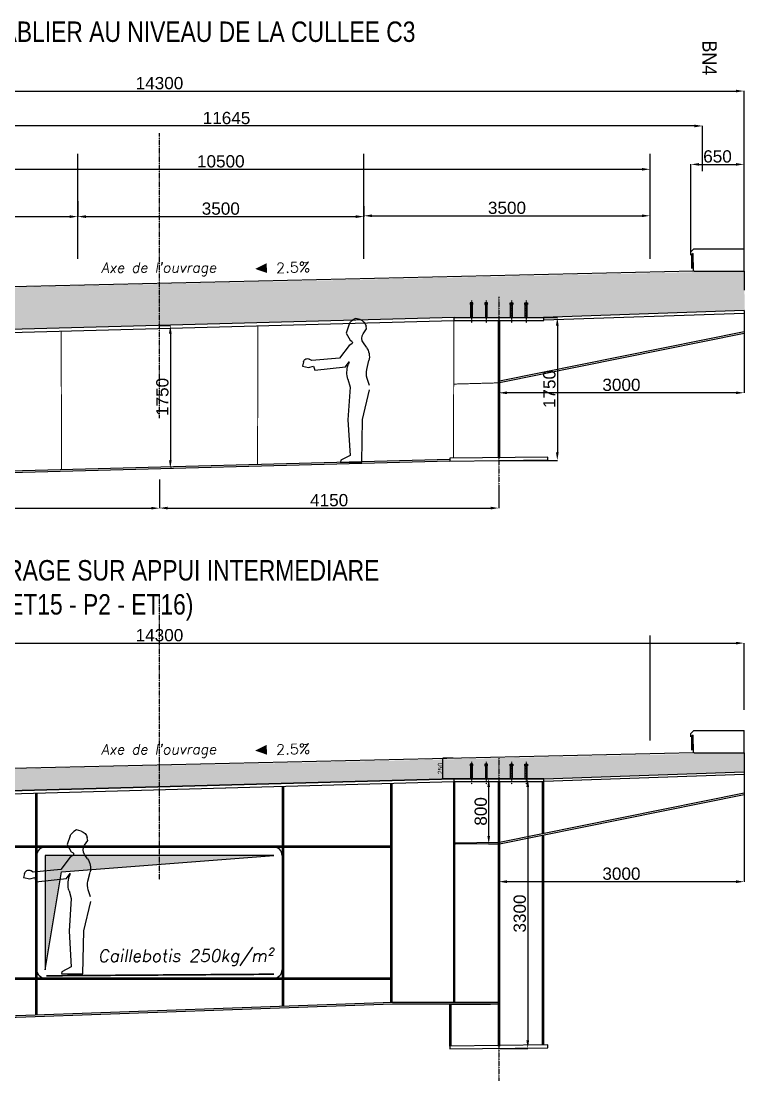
# Model space of a CAD drawing. Header units: metres. Extents: x -697843 to 22159, y -46191 to 9548.
# Drawn here: x 13309 to 22159, y -3759 to 9210 of the extents above; entities that cross this region are included whole.
import ezdxf
from ezdxf.enums import TextEntityAlignment as Align

# ---------------------------------------------------------------- set-up
doc = ezdxf.new("R2010")
doc.units = ezdxf.units.M
for name, pattern in [('CACHE', [9.525, 6.35, -3.175]), ('CENTER', [2, 1.25, -0.25, 0.25, -0.25]), ('DASHED2', [0.375, 0.25, -0.125])]:
    doc.linetypes.add(name, pattern=pattern)
doc.layers.get('Defpoints').update_dxf_attribs({"color": 9})
for name, color, linetype in [('AXE', 1, 'CENTER'), ('CIMBRA', 1, 'Continuous'), ('Coffrage', 3, 'Continuous'), ('COT', 1, 'Continuous'), ('HACHURE', 8, 'Continuous'), ('OA_Coffrage2', 7, 'Continuous'), ('OA_Cotations', 7, 'Continuous'), ('POTEAU', 1, 'Continuous'), ('POUTRELLE', 5, 'Continuous'), ('S-STRVU1', 1, 'Continuous'), ('S-TEXT', 6, 'Continuous'), ('sb-cote100', 1, 'Continuous'), ('Texte', 7, 'Continuous')]:
    doc.layers.add(name, color=color, linetype=linetype)
for name, color, linetype, lineweight in [('COT50', 8, 'Continuous', 15), ('S-EXE-TEXT', 7, 'Continuous', 25), ('S-EXE-TEXTE', 7, 'Continuous', 9)]:
    doc.layers.add(name, color=color, linetype=linetype, lineweight=lineweight)
doc.styles.add('Annotative', font='arial.ttf')
doc.styles.add('Arial', font='arial.ttf')
doc.styles.add('D35-50', font='arial.ttf', dxfattribs={"width": 0.8, "height": 0.175})
doc.styles.add('ROMANTIC', font='rom_____.pfb')
doc.styles.get("Standard").update_dxf_attribs({"font": 'arial.ttf'})
doc.styles.add('text-s-1-50', font='romans.shx', dxfattribs={"width": 0.7, "height": 0.125})
doc.dimstyles.new('cotf-50', dxfattribs={"dimscale": 0.4, "dimtxt": 1, "dimasz": 0.35, "dimexe": 0.18, "dimexo": 0.1, "dimgap": 0.2, "dimtad": 3, "dimdec": 3, "dimzin": 4, "dimdsep": 46, "dimtxsty": 'ROMANTIC', "dimcen": 0.09, "dimclrd": 256, "dimclre": 256, "dimclrt": 256, "dimadec": 0, "dimazin": 0, "dimtfac": 1, "dimtdec": 3, "dimtix": 1, "dimtmove": 2, "dimatfit": 3, "dimfxl": 1, "dimtvp": 13.888889, "dimtolj": 1, "dimtzin": 4, "dimarcsym": 0})
doc.dimstyles.new('ISO-25', dxfattribs={"dimtxt": 2.5, "dimasz": 2.5, "dimexe": 1.25, "dimexo": 0.625, "dimtad": 1, "dimtxsty": 'Standard', "dimcen": 2.5, "dimadec": 0, "dimazin": 0, "dimtfac": 1, "dimtmove": 0, "dimatfit": 3, "dimfxl": 1, "dimarcsym": 0})

# ---------------------------------------------------------------- blocks, each defined once
blk = doc.blocks.new('*D62')
at = {"layer": 'COT', "color": 0, "lineweight": -2, "transparency": 16777216}
for p, q in [((21500, 6390), (21500, 7459)), ((21600, 7457), (22050, 7457)), ((22150, 6425), (22150, 7459))]:
    blk.add_line(p, q, dxfattribs=at)
at = {"layer": 'COT', "color": 0, "transparency": 16777216}
for points in [[(21600, 7474), (21600, 7441), (21500, 7457)], [(22050, 7474), (22050, 7441), (22150, 7457)]]:
    blk.add_solid(points, dxfattribs=at)
at = {"layer": 'Defpoints', "color": 0, "transparency": 16777216}
for p in [(22150, 7457), (21500, 6389), (22150, 6424)]:
    blk.add_point(p, dxfattribs=at)
at = {"layer": 'COT', "color": 0, "transparency": 16777216, "insert": (21825, 7554), "char_height": 150, "attachment_point": 5, "style": 'Annotative'}
blk.add_mtext('650', dxfattribs=at)
blk = doc.blocks.new('*D11')
at = {"layer": 'COT', "color": 0, "lineweight": -2, "transparency": 16777216}
for p, q in [((7850, 6593), (7850, 8356)), ((7950, 8355), (22050, 8355)), ((22150, 6678), (22150, 8356))]:
    blk.add_line(p, q, dxfattribs=at)
at = {"layer": 'COT', "color": 0, "transparency": 16777216}
for points in [[(7950, 8371), (7950, 8338), (7850, 8355)], [(22050, 8371), (22050, 8338), (22150, 8355)]]:
    blk.add_solid(points, dxfattribs=at)
at = {"layer": 'Defpoints', "color": 0, "transparency": 16777216}
for p in [(22150, 8355), (22150, 6677), (7850, 6592)]:
    blk.add_point(p, dxfattribs=at)
at = {"layer": 'COT', "color": 0, "transparency": 16777216, "insert": (15000, 8451), "char_height": 150, "attachment_point": 5, "style": 'Annotative'}
blk.add_mtext('14300', dxfattribs=at)
blk = doc.blocks.new('*D12')
at = {"layer": 'COT', "color": 0, "lineweight": -2, "transparency": 16777216}
for p, q in [((10500, 6891), (10500, 7399)), ((10600, 7397), (20900, 7397)), ((21000, 7271), (21000, 7399))]:
    blk.add_line(p, q, dxfattribs=at)
at = {"layer": 'COT', "color": 0, "transparency": 16777216}
for points in [[(10600, 7414), (10600, 7381), (10500, 7397)], [(20900, 7414), (20900, 7381), (21000, 7397)]]:
    blk.add_solid(points, dxfattribs=at)
at = {"layer": 'Defpoints', "color": 0, "transparency": 16777216}
for p in [(21000, 7397), (21000, 7270), (10500, 6890)]:
    blk.add_point(p, dxfattribs=at)
at = {"layer": 'COT', "color": 0, "transparency": 16777216, "insert": (15750, 7494), "char_height": 150, "attachment_point": 5, "style": 'Annotative'}
blk.add_mtext('10500', dxfattribs=at)
blk = doc.blocks.new('*D15')
at = {"layer": 'COT', "color": 0, "lineweight": -2, "transparency": 16777216}
for p, q in [((14000, 7009), (14000, 6817)), ((10500, 6412), (10500, 6819)), ((10600, 6818), (13900, 6818))]:
    blk.add_line(p, q, dxfattribs=at)
at = {"layer": 'COT', "color": 0, "transparency": 16777216}
for points in [[(10600, 6835), (10600, 6801), (10500, 6818)], [(13900, 6835), (13900, 6801), (14000, 6818)]]:
    blk.add_solid(points, dxfattribs=at)
at = {"layer": 'Defpoints', "color": 0, "transparency": 16777216}
for p in [(14000, 7010), (14000, 6818), (10500, 6412)]:
    blk.add_point(p, dxfattribs=at)
at = {"layer": 'COT', "color": 0, "transparency": 16777216, "insert": (12250, 6915), "char_height": 150, "attachment_point": 5, "style": 'Annotative'}
blk.add_mtext('3500', dxfattribs=at)
blk = doc.blocks.new('*D63')
at = {"layer": 'COT', "color": 0, "lineweight": -2, "transparency": 16777216}
for p, q in [((14000, 6944), (14000, 6817)), ((17500, 6944), (17500, 6817)), ((14100, 6818), (17400, 6818))]:
    blk.add_line(p, q, dxfattribs=at)
at = {"layer": 'COT', "color": 0, "transparency": 16777216}
for points in [[(14100, 6835), (14100, 6801), (14000, 6818)], [(17400, 6835), (17400, 6801), (17500, 6818)]]:
    blk.add_solid(points, dxfattribs=at)
at = {"layer": 'Defpoints', "color": 0, "transparency": 16777216}
for p in [(14000, 6944), (17500, 6944), (17500, 6818)]:
    blk.add_point(p, dxfattribs=at)
at = {"layer": 'COT', "color": 0, "transparency": 16777216, "insert": (15750, 6915), "char_height": 150, "attachment_point": 5, "style": 'Annotative'}
blk.add_mtext('3500', dxfattribs=at)
blk = doc.blocks.new('*D64')
at = {"layer": 'COT', "color": 0, "lineweight": -2, "transparency": 16777216}
for p, q in [((17500, 6733), (17500, 6829)), ((17600, 6828), (20900, 6828)), ((21000, 6733), (21000, 6829))]:
    blk.add_line(p, q, dxfattribs=at)
at = {"layer": 'COT', "color": 0, "transparency": 16777216}
for points in [[(17600, 6845), (17600, 6812), (17500, 6828)], [(20900, 6845), (20900, 6812), (21000, 6828)]]:
    blk.add_solid(points, dxfattribs=at)
at = {"layer": 'Defpoints', "color": 0, "transparency": 16777216}
for p in [(21000, 6828), (17500, 6732), (21000, 6732)]:
    blk.add_point(p, dxfattribs=at)
at = {"layer": 'COT', "color": 0, "transparency": 16777216, "insert": (19250, 6925), "char_height": 150, "attachment_point": 5, "style": 'Annotative'}
blk.add_mtext('3500', dxfattribs=at)
blk = doc.blocks.new('*D16')
at = {"layer": 'COT', "color": 0, "lineweight": -2, "transparency": 16777216}
for p, q in [((15001, 5486), (15134, 5486)), ((15133, 5386), (15133, 3836)), ((15151, 3736), (15132, 3736))]:
    blk.add_line(p, q, dxfattribs=at)
at = {"layer": 'COT', "color": 0, "transparency": 16777216}
for points in [[(15116, 5386), (15149, 5386), (15133, 5486)], [(15116, 3836), (15149, 3836), (15133, 3736)]]:
    blk.add_solid(points, dxfattribs=at)
at = {"layer": 'Defpoints', "color": 0, "transparency": 16777216}
for p in [(15000, 5486), (15133, 3736), (15152, 3736)]:
    blk.add_point(p, dxfattribs=at)
at = {"layer": 'COT', "color": 0, "transparency": 16777216, "insert": (15036, 4611), "char_height": 150, "attachment_point": 5, "rotation": 90, "style": 'Annotative'}
blk.add_mtext('1750', dxfattribs=at)
blk = doc.blocks.new('*D65')
at = {"layer": 'COT', "color": 0, "lineweight": -2, "transparency": 16777216}
for p, q in [((9998, 5884), (9998, 7929)), ((21543, 7928), (10098, 7928)), ((21643, 7375), (21643, 7929))]:
    blk.add_line(p, q, dxfattribs=at)
at = {"layer": 'COT', "color": 0, "transparency": 16777216}
for points in [[(10098, 7944), (10098, 7911), (9998, 7928)], [(21543, 7944), (21543, 7911), (21643, 7928)]]:
    blk.add_solid(points, dxfattribs=at)
at = {"layer": 'Defpoints', "color": 0, "transparency": 16777216}
for p in [(9998, 7928), (21643, 7374), (9998, 5884)]:
    blk.add_point(p, dxfattribs=at)
at = {"layer": 'COT', "color": 0, "transparency": 16777216, "insert": (15820, 8024), "char_height": 150, "attachment_point": 5, "style": 'Annotative'}
blk.add_mtext('11645', dxfattribs=at)
blk = doc.blocks.new('*D17')
at = {"layer": 'COT', "color": 0, "lineweight": -2, "transparency": 16777216}
for p, q in [((15000, 3600), (15000, 3249)), ((19150, 3464), (19150, 3249)), ((15100, 3251), (19050, 3251))]:
    blk.add_line(p, q, dxfattribs=at)
at = {"layer": 'COT', "color": 0, "transparency": 16777216}
for points in [[(15100, 3267), (15100, 3234), (15000, 3251)], [(19050, 3267), (19050, 3234), (19150, 3251)]]:
    blk.add_solid(points, dxfattribs=at)
at = {"layer": 'Defpoints', "color": 0, "transparency": 16777216}
for p in [(15000, 3600), (19150, 3465), (19150, 3251)]:
    blk.add_point(p, dxfattribs=at)
at = {"layer": 'COT', "color": 0, "transparency": 16777216, "insert": (17075, 3347), "char_height": 150, "attachment_point": 5, "style": 'Annotative'}
blk.add_mtext('4150', dxfattribs=at)
blk = doc.blocks.new('*D18')
at = {"layer": 'COT', "color": 0, "lineweight": -2, "transparency": 16777216}
for p, q in [((15000, 3586), (15000, 3248)), ((10850, 3204), (10850, 3251)), ((10950, 3249), (14900, 3249))]:
    blk.add_line(p, q, dxfattribs=at)
at = {"layer": 'COT', "color": 0, "transparency": 16777216}
for points in [[(10950, 3266), (10950, 3233), (10850, 3249)], [(14900, 3266), (14900, 3233), (15000, 3249)]]:
    blk.add_solid(points, dxfattribs=at)
at = {"layer": 'Defpoints', "color": 0, "transparency": 16777216}
for p in [(15000, 3586), (15000, 3249), (10850, 3204)]:
    blk.add_point(p, dxfattribs=at)
at = {"layer": 'COT', "color": 0, "transparency": 16777216, "insert": (12925, 3346), "char_height": 150, "attachment_point": 5, "style": 'Annotative'}
blk.add_mtext('4150', dxfattribs=at)
blk = doc.blocks.new('*D67')
at = {"layer": 'COT', "color": 0, "lineweight": -2, "transparency": 16777216}
for p, q in [((22150, 5528), (22150, 4660)), ((19150, 4880), (19150, 4660)), ((22050, 4662), (19250, 4662))]:
    blk.add_line(p, q, dxfattribs=at)
at = {"layer": 'COT', "color": 0, "transparency": 16777216}
for points in [[(19250, 4678), (19250, 4645), (19150, 4662)], [(22050, 4678), (22050, 4645), (22150, 4662)]]:
    blk.add_solid(points, dxfattribs=at)
at = {"layer": 'Defpoints', "color": 0, "transparency": 16777216}
for p in [(22150, 5528), (19150, 4880), (19150, 4662)]:
    blk.add_point(p, dxfattribs=at)
at = {"layer": 'COT', "color": 0, "transparency": 16777216, "insert": (20650, 4758), "char_height": 150, "attachment_point": 5, "style": 'Annotative'}
blk.add_mtext('3000', dxfattribs=at)
blk = doc.blocks.new('personne')
at = {"layer": 'CIMBRA'}
for p, q in [((109, 1689), (71, 1581)), ((186, 1761), (153, 1742)), ((242, 1746), (186, 1761)), ((71, 1581), (122, 1493)), ((282, 1574), (322, 1632)), ((322, 1632), (316, 1666)), ((108, 1429), (-8, 1275)), ((140, 1448), (108, 1429)), ((122, 1493), (140, 1483)), ((320, 1408), (284, 1460)), ((-450, 1229), (-461, 1178)), ((-461, 1178), (-387, 1162)), ((-387, 1162), (-325, 1178)), ((-346, 1246), (-378, 1263)), ((-8, 1275), (-346, 1246)), ((-325, 1178), (-311, 1127)), ((-311, 1127), (64, 1168)), ((64, 1168), (108, 1229)), ((108, 1229), (96, 1192)), ((325, 1135), (351, 1246)), ((94, 1016), (122, 921)), ((122, 921), (95, 521)), ((357, 941), (329, 1026)), ((274, 525), (359, 887)), ((95, 521), (122, 84)), ((264, 0), (274, 525)), ((0, 0), (264, 0)), ((7, 24), (2, 3)), ((122, 84), (7, 24))]:
    blk.add_line(p, q, dxfattribs=at)
at = {"layer": 'CIMBRA', "extrusion": (0, 0, -1)}
for centre, major_axis, start_param, end_param in [((204, 1655), (-70.7, 70.7), -0.44132, 0.260699), ((217, 1649), (70.7, 70.7), -0.533882, 0.616753), ((365, 1518), (70.7, 70.7), -2.971712, -1.759776), ((130, 1465), (-14.1, 14.1), 1.302059, 3.382809), ((157, 1293), (-141, 141), 1.740677, 2.593147), ((-401, 1219), (35.4, 35.4), -2.149075, -0.306345), ((382, 1100), (-212, 212), -1.071253, -0.476384), ((519, 1088), (-141, 141), -1.099487, -0.548446)]:
    blk.add_ellipse(centre, major_axis=major_axis, ratio=1, start_param=start_param, end_param=end_param, dxfattribs=at)
blk = doc.blocks.new('*D46')
at = {"layer": 'COT', "color": 0, "lineweight": -2, "transparency": 16777216}
for p, q in [((7850, 697), (7850, 1599)), ((7950, 1598), (22050, 1598)), ((22150, 782), (22150, 1599))]:
    blk.add_line(p, q, dxfattribs=at)
at = {"layer": 'COT', "color": 0, "transparency": 16777216}
for points in [[(7950, 1614), (7950, 1581), (7850, 1598)], [(22050, 1614), (22050, 1581), (22150, 1598)]]:
    blk.add_solid(points, dxfattribs=at)
at = {"layer": 'Defpoints', "color": 0, "transparency": 16777216}
for p in [(22150, 1598), (22150, 781), (7850, 696)]:
    blk.add_point(p, dxfattribs=at)
at = {"layer": 'COT', "color": 0, "transparency": 16777216, "insert": (15000, 1694), "char_height": 150, "attachment_point": 5, "style": 'Annotative'}
blk.add_mtext('14300', dxfattribs=at)
blk = doc.blocks.new('*D90')
at = {"layer": 'COT', "lineweight": -2, "transparency": 16777216}
for p, q in [((18594, 188), (18466, 188)), ((18466, -62), (18466, 188)), ((18600, -62), (18466, -62))]:
    blk.add_line(p, q, dxfattribs=at)
at = {"layer": 'COT', "transparency": 16777216}
for points in [[(18466, 188), (18466, 188), (18466, 188)], [(18466, -62), (18466, -62), (18466, -62)]]:
    blk.add_solid(points, dxfattribs=at)
at = {"layer": 'Defpoints', "color": 0, "transparency": 16777216}
for p in [(18466, 188), (18594, 188), (18600, -62)]:
    blk.add_point(p, dxfattribs=at)
at = {"layer": 'COT', "transparency": 16777216, "insert": (18435, 63), "char_height": 60, "attachment_point": 5, "rotation": 90, "style": 'ROMANTIC'}
blk.add_mtext('\\A1;250', dxfattribs=at)
blk = doc.blocks.new('*D84')
at = {"layer": 'COT', "color": 0, "lineweight": -2, "transparency": 16777216}
for p, q in [((22150, -118), (22150, -1323)), ((19150, -1383), (19150, -1321)), ((22050, -1322), (19250, -1322))]:
    blk.add_line(p, q, dxfattribs=at)
at = {"layer": 'COT', "color": 0, "transparency": 16777216}
for points in [[(19250, -1305), (19250, -1339), (19150, -1322)], [(22050, -1305), (22050, -1339), (22150, -1322)]]:
    blk.add_solid(points, dxfattribs=at)
at = {"layer": 'Defpoints', "color": 0, "transparency": 16777216}
for p in [(22150, -118), (19150, -1322), (19150, -1383)]:
    blk.add_point(p, dxfattribs=at)
at = {"layer": 'COT', "color": 0, "transparency": 16777216, "insert": (20650, -1225), "char_height": 150, "attachment_point": 5, "style": 'Annotative'}
blk.add_mtext('3000', dxfattribs=at)
blk = doc.blocks.new('*D43')
at = {"layer": 'COT', "color": 0, "lineweight": -2, "transparency": 16777216}
for p, q in [((19151, -62), (19505, -62)), ((19504, -162), (19504, -3262)), ((19151, -3362), (19505, -3362))]:
    blk.add_line(p, q, dxfattribs=at)
at = {"layer": 'COT', "color": 0, "transparency": 16777216}
for points in [[(19487, -162), (19521, -162), (19504, -62)], [(19487, -3262), (19521, -3262), (19504, -3362)]]:
    blk.add_solid(points, dxfattribs=at)
at = {"layer": 'Defpoints', "color": 0, "transparency": 16777216}
for p in [(19150, -62), (19150, -3362), (19504, -3362)]:
    blk.add_point(p, dxfattribs=at)
at = {"layer": 'COT', "color": 0, "transparency": 16777216, "insert": (19407, -1712), "char_height": 150, "attachment_point": 5, "rotation": 90, "style": 'Annotative'}
blk.add_mtext('3300', dxfattribs=at)
blk = doc.blocks.new('*D85')
at = {"layer": 'COT', "color": 0, "lineweight": -2, "transparency": 16777216}
for p, q in [((19150, -62), (19025, -62)), ((19027, -762), (19027, -162)), ((19158, -862), (19025, -862))]:
    blk.add_line(p, q, dxfattribs=at)
at = {"layer": 'COT', "color": 0, "transparency": 16777216}
for points in [[(19010, -162), (19043, -162), (19027, -62)], [(19010, -762), (19043, -762), (19027, -862)]]:
    blk.add_solid(points, dxfattribs=at)
at = {"layer": 'Defpoints', "color": 0, "transparency": 16777216}
for p in [(19027, -62), (19150, -62), (19158, -862)]:
    blk.add_point(p, dxfattribs=at)
at = {"layer": 'COT', "color": 0, "transparency": 16777216, "insert": (18930, -462), "char_height": 150, "attachment_point": 5, "rotation": 90, "style": 'Annotative'}
blk.add_mtext('800', dxfattribs=at)
blk = doc.blocks.new('*D89')
at = {"layer": 'COT', "color": 0, "lineweight": -2, "transparency": 16777216}
for p, q in [((19699, 5583), (19867, 5583)), ((19866, 5483), (19866, 3933)), ((19151, 3833), (19867, 3833))]:
    blk.add_line(p, q, dxfattribs=at)
at = {"layer": 'COT', "color": 0, "transparency": 16777216}
for points in [[(19849, 5483), (19882, 5483), (19866, 5583)], [(19849, 3933), (19882, 3933), (19866, 3833)]]:
    blk.add_solid(points, dxfattribs=at)
at = {"layer": 'Defpoints', "color": 0, "transparency": 16777216}
for p in [(19698, 5583), (19150, 3833), (19866, 3833)]:
    blk.add_point(p, dxfattribs=at)
at = {"layer": 'COT', "color": 0, "transparency": 16777216, "insert": (19769, 4708), "char_height": 150, "attachment_point": 5, "rotation": 90, "style": 'Annotative'}
blk.add_mtext('1750', dxfattribs=at)

msp = doc.modelspace()

# ---------------------------------------------------------------- hatches: boundary and pattern name
at = {"layer": 'COT50'}
h = msp.add_hatch(dxfattribs=at)
h.set_pattern_fill('AR-CONC', color=256)
h.set_pattern_definition([(50, (14400, 1288.49), (182.1847, -15.939), [19.05, -209.55]), (355, (14400, 1288.49), (-35.2434, 191.057), [15.24, -167.6406]), (100.4514, (14415.18, 1287.16), (146.9412, 175.1178), [16.19, -178.0902]), (46.1842, (14400, 1339.3), (271.079, -42.0423), [28.575, -314.325]), (96.6356, (14422.6, 1335.8), (237.404, 247.426), [24.285, -267.136]), (351.184, (14400, 1339.3), (237.404, 247.426), [22.86, -251.46]), (21, (14425.4, 1326.59), (151.6144, -102.2652), [19.05, -209.55]), (326, (14425.4, 1326.59), (61.802, 184.188), [15.24, -167.64]), (71.4514, (14438.03, 1318.07), (213.4164, 81.9228), [16.19, -178.09]), (37.5, (14400, 1288.49), (3.0886, 84.55504), [0, -165.608, 0, -170.18, 0, -168.275]), (7.5, (14400, 1288.49), (66.8197, 100.1806), [0, -97.028, 0, -161.798, 0, -64.135]), (327.5, (14343.36, 1288.49), (135.5906, -5.72874), [0, -63.5, 0, -198.12, 0, -262.89]), (317.5, (14317.96, 1288.49), (148.1292, 25.4265), [0, -82.55, 0, -131.572, 0, -186.69])])
h.paths.add_polyline_path([(7850, 5833.51461), (7850, 5331.77296), (10296.46318, 5387.9584), (11396.46318, 5387.9584), (18606.9202, 5583.51511), (19698.32015, 5583.42313), (22158.62675, 5668.42231), (22150, 6152.27241)])
h = msp.add_hatch(dxfattribs=at)
h.set_pattern_fill('AR-CONC', color=256)
h.set_pattern_definition([(50, (14400, -4607.41), (182.1847, -15.939), [19.05, -209.55]), (355, (14400, -4607.41), (-35.2434, 191.057), [15.24, -167.6406]), (100.4514, (14415.18, -4608.74), (146.9412, 175.1178), [16.19, -178.0902]), (46.1842, (14400, -4556.61), (271.079, -42.0423), [28.575, -314.325]), (96.6356, (14422.6, -4560.12), (237.404, 247.426), [24.285, -267.136]), (351.184, (14400, -4556.6), (237.404, 247.426), [22.86, -251.46]), (21, (14425.4, -4569.31), (151.6144, -102.2652), [19.05, -209.55]), (326, (14425.4, -4569.31), (61.802, 184.188), [15.24, -167.64]), (71.4514, (14438.03, -4577.83), (213.4164, 81.9228), [16.19, -178.09]), (37.5, (14400, -4607.41), (3.0886, 84.55504), [0, -165.608, 0, -170.18, 0, -168.275]), (7.5, (14400, -4607.41), (66.8197, 100.1806), [0, -97.028, 0, -161.798, 0, -64.135]), (327.5, (14343.36, -4607.41), (135.5906, -5.72874), [0, -63.5, 0, -198.12, 0, -262.89]), (317.5, (14317.96, -4607.41), (148.1292, 25.4265), [0, -82.55, 0, -131.572, 0, -186.69])])
h.paths.add_polyline_path([(7850, -62.38787), (7850, -314.12671), (10296.46318, -258.04489), (11396.46318, -258.04486), (18599.13919, -62.47935), (19699.13924, -62.47934), (22150, 22.2218), (22150, 256.36993)])
at = {"layer": 'HACHURE'}
h = msp.add_hatch(color=256, dxfattribs=at)
h.dxf.hatch_style = 1
h.paths.add_polyline_path([(13600, -2400.75887), (13800, -1200.75887), (16400, -1000.75887), (13600, -1000.75887)])

# ---------------------------------------------------------------- linework, layer by layer
at = {"layer": 'AXE', "color": 9}
for p, q in [((15000, 4350.55136), (15000, 7838.84967)), ((19150.13919, 5837.06942), (19150.13919, 3436.56769)), ((15000, -1295.35111), (15000, 2192.94719)), ((19150.13919, 191.16695), (19150.13919, -3759.33478))]:
    msp.add_line(p, q, dxfattribs=at)
at = {"layer": 'Coffrage', "color": 4}
for p, q in [((21498.6573, 6346.66509), (21500, 6388.88687)), ((21528.6573, 6366.66509), (21498.6573, 6346.66509)), ((21500, 6388.88687), (21535.55078, 6424.43766)), ((21530, 6152.0489), (21528.6573, 6366.66509)), ((21535.55078, 6424.43766), (22150, 6424.43765)), ((22150, 6152.27241), (22150, 6424.43765)), ((22150, 6152.27241), (22150, 5918.12427)), ((21500, 492.9844), (21535.55078, 528.53518)), ((21535.55078, 528.53518), (22150, 528.53518)), ((22150, 256.36993), (22150, 528.53518)), ((21498.6573, 450.76262), (21500, 492.9844)), ((21528.6573, 470.76262), (21498.6573, 450.76262)), ((21530, 256.14642), (21528.6573, 470.76262)), ((22150, 256.36993), (22150, 22.2218)), ((19700.13919, -62.47934), (22150, 22.2218)), ((18600.13919, -62.47935), (11396.46318, -257.94408)), ((19700.13919, -62.47934), (18600.13919, -62.47935))]:
    msp.add_line(p, q, dxfattribs=at)
at = {"layer": 'Coffrage', "color": 0}
for p, q in [((21530, 6152.0489), (7850, 5833.51461)), ((21530, 256.14642), (7850, -62.38787))]:
    msp.add_line(p, q, dxfattribs=at)
at = {"layer": 'Coffrage'}
for p, q in [((21538.57487, 6152.27241), (21530, 6152.27241)), ((21538.57487, 6152.27241), (22150, 6152.27241)), ((21538.57487, 256.36994), (21530, 256.36994)), ((21538.57487, 256.36994), (22150, 256.36993))]:
    msp.add_line(p, q, dxfattribs=at)
at = {"layer": 'HACHURE'}
msp.add_line((18550.13919, -3334.6625), (18550.13919, -3329.6625), dxfattribs=at)
at = {"layer": 'HACHURE', "color": 2, "elevation": 0}
msp.add_lwpolyline([(13600, -2400.75887), (13800, -1200.75887), (16400, -1000.75887), (13600, -1000.75887)], close=True, dxfattribs=at)
at = {"layer": 'OA_Coffrage2'}
for points in [[(18805.39031, 5743.42313), (18805.39031, 5583.42313), (18827.39031, 5583.42313), (18827.39031, 5743.42313), (18832.39031, 5743.42313), (18832.39031, 5763.42313), (18800.39031, 5763.42313), (18800.39031, 5743.42313), (18827.39031, 5743.42313)], [(18985.39031, 5743.42313), (18985.39031, 5583.42313), (19007.39031, 5583.42313), (19007.39031, 5743.42313), (19012.39031, 5743.42313), (19012.39031, 5763.42313), (18980.39031, 5763.42313), (18980.39031, 5743.42313), (19007.39031, 5743.42313)], [(19314.88808, 5743.42313), (19314.88808, 5583.42313), (19292.88808, 5583.42313), (19292.88808, 5743.42313), (19287.88808, 5743.42313), (19287.88808, 5763.42313), (19319.88808, 5763.42313), (19319.88808, 5743.42313), (19292.88808, 5743.42313)], [(19494.88808, 5743.42314), (19494.88808, 5583.42314), (19472.88808, 5583.42314), (19472.88808, 5743.42313), (19467.88808, 5743.42313), (19467.88808, 5763.42314), (19499.88807, 5763.42314), (19499.88808, 5743.42314), (19472.88808, 5743.42313)], [(18805.39031, 97.52066), (18805.39031, -62.47934), (18827.39031, -62.47934), (18827.39031, 97.52066), (18832.39031, 97.52066), (18832.39031, 117.52066), (18800.39031, 117.52066), (18800.39031, 97.52066), (18827.39031, 97.52066)], [(18985.39031, 97.52066), (18985.39031, -62.47934), (19007.39031, -62.47934), (19007.39031, 97.52066), (19012.39031, 97.52066), (19012.39031, 117.52066), (18980.39031, 117.52066), (18980.39031, 97.52066), (19007.39031, 97.52066)], [(19314.88808, 97.52066), (19314.88808, -62.47934), (19292.88808, -62.47934), (19292.88808, 97.52066), (19287.88808, 97.52066), (19287.88808, 117.52066), (19319.88808, 117.52066), (19319.88808, 97.52066), (19292.88808, 97.52066)], [(19494.88808, 97.52066), (19494.88808, -62.47934), (19472.88808, -62.47934), (19472.88808, 97.52066), (19467.88808, 97.52066), (19467.88808, 117.52066), (19499.88807, 117.52066), (19499.88808, 97.52066), (19472.88808, 97.52066)]]:
    msp.add_lwpolyline(points, dxfattribs=at)
at = {"layer": 'OA_Cotations'}
for p, q in [((18593.06279, 5583.42313), (18592.98571, 5583.42313)), ((18593.06279, 5548.42314), (18592.98571, 5548.42314)), ((18593.06279, -62.47934), (18592.98571, -62.47934)), ((18593.06279, -97.47934), (18592.98571, -97.47934))]:
    msp.add_line(p, q, dxfattribs=at)
at = {"layer": 'POTEAU', "color": 1, "linetype": 'CENTER', "ltscale": 0.1}
for p, q in [((18816.39031, 5789.80131), (18816.39031, 5517.51879)), ((18996.39031, 5789.80132), (18996.39031, 5517.51879)), ((19303.88808, 5789.80131), (19303.88808, 5517.51879)), ((19483.88808, 5789.80132), (19483.88808, 5517.5188)), ((18816.39031, 143.89884), (18816.39031, -128.38368)), ((18996.39031, 143.89884), (18996.39031, -128.38368)), ((19303.88808, 143.89884), (19303.88808, -128.38368)), ((19483.88808, 143.89884), (19483.88808, -128.38368))]:
    msp.add_line(p, q, dxfattribs=at)
at = {"layer": 'POUTRELLE', "color": 4}
for p, q in [((18606.9202, 5583.51511), (11396.46318, 5387.9584)), ((22149.99994, 5668.12427), (19698.32015, 5583.42313)), ((19701.17542, 5553.44103), (22151.03617, 5638.14217)), ((22150, 5668.12427), (22150, 5388.29133)), ((11396.46318, 5352.9584), (18600.13919, 5548.42314)), ((22150, 5407.95711), (19158.18129, 4803.42313)), ((22150, 5387.95711), (19158.18129, 4783.42313)), ((18550.13919, 3846.71181), (11449.9768, 3658.26364)), ((18550.13919, 3826.23997), (11450, 3637.77524)), ((19700.13924, -62.47934), (22150, 22.2218)), ((22150, 22.2218), (22150, -257.61114)), ((11396.46318, -257.94408), (18600.13919, -62.47935)), ((11396.46318, -292.94408), (18600.13919, -97.47934)), ((17828.69766, -2802.9431), (17828.69766, -117.54336)), ((17844.69766, -2802.38041), (17844.69766, -117.97751)), ((18598.23448, -2802.18904), (18598.23448, -97.53102)), ((18614.23448, -2802.18904), (18614.23448, -97.96516)), ((19684.13919, -736.20304), (19684.13919, -97.11255)), ((19700.13919, -732.97004), (19700.13919, -97.47934)), ((19701.17542, -92.46144), (22151.03617, -7.7603)), ((13484, -236.3008), (13484, -884.75887)), ((13500, -235.86665), (13500, -884.75887)), ((16500, -154.46457), (16500, -884.75887)), ((16516, -154.03043), (16516, -884.75887)), ((22150, -237.94536), (19158.18129, -842.47934)), ((22150, -257.94537), (19158.18129, -862.47934)), ((19684.13919, -3321.12163), (19684.13919, -755.46177)), ((19684.13919, -761.22865), (19684.13919, -756.20305)), ((19700.13919, -3320.93058), (19700.13919, -752.97005)), ((19700.13919, -758.73788), (19700.13919, -752.97005)), ((12166, -884.75887), (17828.69766, -884.75887)), ((12166, -900.75887), (17828.69766, -900.75887)), ((13484, -900.75887), (13484, -2500.75887)), ((13500, -900.75887), (13500, -2500.75887)), ((16500, -900.75887), (16500, -2500.75887)), ((16516, -900.75887), (16516, -2500.75887)), ((19142.40939, -842.47934), (18619.83216, -849.03322)), ((19142.40939, -858.2892), (18619.83216, -864.84429)), ((12166, -2500.75887), (17828.69766, -2500.75887)), ((12166, -2516.75887), (17828.69766, -2516.75887)), ((13484, -2516.75887), (13484, -2955.73914)), ((13500, -2516.75887), (13500, -2955.17644)), ((16500, -2516.75887), (16500, -2849.67127)), ((16516, -2516.75887), (16516, -2849.10857)), ((17850.13919, -2822.6625), (12150, -3023.12724)), ((17850.13924, -2802.18904), (12150.00005, -3002.65377)), ((19142.40939, -2822.6625), (17850.13919, -2822.6625)), ((19142.40939, -2822.6625), (17850.13919, -2822.6625)), ((19142.40944, -2802.18904), (17850.13924, -2802.18904)), ((19142.40944, -2802.18904), (17850.13924, -2802.18904)), ((18550.13919, -3329.66249), (18550.13919, -2822.66249)), ((18550.13919, -2822.6625), (19050.13919, -2822.6625)), ((18566.13919, -3329.66249), (18566.13919, -2822.66249))]:
    msp.add_line(p, q, dxfattribs=at)
at = {"layer": 'POUTRELLE', "color": 4, "ltscale": 0.25}
for p, q in [((18600.13919, 5583.42313), (18600.13919, 5548.42313)), ((18600.13919, 5583.42313), (19700.13919, 5583.42313)), ((19700.13919, 5548.42313), (19700.13919, 5583.42313)), ((18600.13919, 5548.42313), (19700.13919, 5548.42313)), ((19750.13919, 3875.56893), (18550.13919, 3861.23997)), ((18550.13919, 3861.23997), (18550.13919, 3826.23997)), ((18550.13919, 3826.23997), (19750.13919, 3840.56893)), ((19750.13919, 3840.56893), (19750.13919, 3875.56893)), ((18600.13919, -62.47935), (19700.13919, -62.47934)), ((18600.13919, -62.47935), (18600.13919, -97.47935)), ((18600.13919, -97.47935), (19700.13919, -97.47934)), ((19700.13919, -97.47934), (19700.13919, -62.47934)), ((19750.13919, -3320.33354), (18550.13919, -3334.6625)), ((18550.13919, -3334.6625), (18550.13919, -3369.66251)), ((18550.13919, -3369.66251), (19750.13919, -3355.33354)), ((19750.13919, -3355.33354), (19750.13919, -3320.33354))]:
    msp.add_line(p, q, dxfattribs=at)
at = {"layer": 'POUTRELLE', "color": 2, "const_width": 12}
for points in [[(16203.76557, 5483.35388), (16199.71755, 3784.32835)], [(18600.13919, 5548.42313), (18596.11683, 3861.78898)], [(13798.01366, 5418.07615), (13802.05777, 3720.69113)], [(18598.28034, 4768.23076), (19142.40939, 4782.99517)]]:
    msp.add_lwpolyline(points, dxfattribs=at)
at = {"layer": 'POUTRELLE', "color": 2, "linetype": 'DASHED2', "const_width": 20}
msp.add_lwpolyline([(13616.44254, -2474.05235), (16399.53339, -2454.63013)], dxfattribs=at)
at = {"layer": 'POUTRELLE', "color": 2}
for centre, start, end in [((13600, -1000.75887, 0), 90, 180), ((16400, -1000.75887), 0, 90), ((13600, -2400.75887, 0), 180, 270), ((16400, -2400.75887, 0), 270, 0)]:
    msp.add_arc(centre, 100, start, end, dxfattribs=at)
at = {"layer": 'S-EXE-TEXT', "color": 6, "linetype": 'CACHE', "ltscale": 0.02, "transparency": 33554597, "const_width": 25, "flags": 128}
for points in [[(21513.6573, 6347.04009), (21514.41244, 6181.91)], [(21513.6573, 451.13762), (21514.41244, 286.00752)]]:
    msp.add_lwpolyline(points, dxfattribs=at)
at = {"layer": 'S-STRVU1'}
for p, q in [((14000, 6302.16802), (14000, 7586.52622)), ((17500, 6302.16802), (17500, 7586.52622)), ((21000, 6302.16802), (21000, 7586.52622)), ((21000, 406.26555), (21000, 1690.62374))]:
    msp.add_line(p, q, dxfattribs=at)
at = {"layer": 'sb-cote100', "color": 7}
for p, q in [((19142.40939, 5548.42313), (19142.40939, 3868.31215)), ((19158.18129, 5548.42313), (19158.18129, 3868.50048)), ((19142.40939, -97.47935), (19142.40939, -3334.66251)), ((19158.18129, -97.47935), (19158.18129, -3334.66251))]:
    msp.add_line(p, q, dxfattribs=at)
at = {"layer": 'Texte', "color": 0}
for points in [[(16309.61837, 6247.52717), (16317.20953, 6127.21363), (16169.50951, 6178.17611)], [(16309.61837, 351.62469), (16317.20953, 231.31116), (16169.50951, 282.27363)]]:
    msp.add_solid(points, dxfattribs=at)

# ---------------------------------------------------------------- block references
at = {"layer": 'POUTRELLE', "color": 2}
for p in [(17210.69334, 3811.16105), (13799.91402, -2449.73286)]:
    msp.add_blockref('personne', p, dxfattribs=at)

# ---------------------------------------------------------------- texts
at = {"layer": 'OA_Cotations', "style": 'text-s-1-50', "oblique": 10}
for s, height, p in [("Axe de l'ouvrage", 125, (14286.65859, 6131.501)), ("Axe de l'ouvrage", 125, (14286.65859, 235.59853)), ('Caillebotis 250kg/m²', 150, (14248.93634, -2304.35736))]:
    msp.add_text(s, height=height, rotation=0.059862783, dxfattribs=at).set_placement(p)
at = {"layer": 'OA_Cotations', "style": 'text-s-1-50', "oblique": 359.954527104, "width": 1.051454}
for p in [(16633.42497, 6196.55656), (16633.42497, 300.65409)]:
    msp.add_text('2.5%%%', height=125, rotation=1.911117355, dxfattribs=at).set_placement(p, align=Align.MIDDLE_CENTER)
at = {"layer": 'S-EXE-TEXTE', "style": 'Arial', "width": 0.9}
msp.add_text('BN4', height=175, rotation=269.999436485, dxfattribs=at).set_placement((21588.0488, 8975.22947), align=Align.BOTTOM_LEFT)
at = {"layer": 'S-TEXT', "char_height": 250, "width": 8511.1337717, "attachment_point": 3, "style": 'D35-50'}
for s, insert in [('\\pxqc;COUPE SUR TABLIER AU NIVEAU DE LA CULLEE C3', (18900.92752, 9206.1798)), ('\\pxqc;COUPE SUR OUVRAGE SUR APPUI INTERMEDIARE\\P(ET15 - P2 - ET16)', (18490.93326, 2614.12074))]:
    msp.add_mtext(s, dxfattribs=dict(at, insert=insert))

# ---------------------------------------------------------------- dimensions: what is measured, and where the dimension line sits
at = {"layer": 'COT'}
for base, p1, p2, angle, picture, middle in [((22150, 8354.71842), (7850.10504, 6591.98798), (22150, 6676.91529), 180, '*D11', (15000.05252, 8451.35553)), ((9997.66889, 7927.7674), (21642.77539, 7374.43765), (9997.66889, 5883.52237), 180, '*D65', (15820.22214, 8024.35335)), ((22150, 7457.43698), (21500, 6388.88687), (22150, 6424.43765), 180, '*D62', (21825, 7554.02293)), ((14000, 6818.10436), (10500, 6411.52699), (14000, 7009.57245), 180, '*D15', (12250, 6914.74147)), ((17500, 6818.10436), (14000, 6944.34712), (17500, 6944.34712), 180, '*D63', (15750, 6914.74147)), ((21000, 6828.23433), (17500, 6731.88602), (21000, 6731.88602), 180, '*D64', (19250, 6924.87144)), ((19865.51194, 3833.40445), (19698.32007, 5583.42313), (19150.13919, 3833.40445), 90, '*D89', (19768.92599, 4708.41379)), ((15132.79541, 3736.0332), (15000, 5485.73686), (15151.72806, 3736.0332), 90, '*D16', (15036.20946, 4610.88503)), ((15000, 3249.41798), (10850, 3203.77277), (15000, 3586.23482), 180, '*D18', (12925, 3346.00393)), ((19150.13919, 3250.66798), (15000, 3600.45881), (19150.13919, 3464.7216), 180, '*D17', (17075.0696, 3347.25393)), ((22150, 1597.65232), (7850.10504, 696.0855), (22150, 781.01281), 180, '*D46', (15000.05252, 1694.28943)), ((19026.62324, -62.47934), (19158.18129, -862.47934), (19150.13919, -62.47934), 90, '*D85', (18930.0373, -462.47934)), ((19503.98932, -3362.49802), (19150.13919, -62.47934), (19150.13919, -3362.49802), 90, '*D43', (19407.35221, -1712.48868))]:
    dim = msp.add_linear_dim(base=base, p1=p1, p2=p2, angle=angle, dimstyle='ISO-25', override={"dimtxt": 150, "dimasz": 100, "dimgap": 20, "dimdec": 0, "dimtxsty": 'Annotative'}, dxfattribs=at)
    dim.commit()
    dim.dimension.update_dxf_attribs({"geometry": picture, "text_midpoint": middle})
for base, p1, p2, picture, middle in [((21000, 7397.43698), (10500, 6890.10436), (21000, 7270.47035), '*D12', (15750, 7494.02293)), ((19150.13919, 4661.61681), (22150, 5528.2078), (19150.13919, 4880.38485), '*D67', (20650.0696, 4758.25392)), ((19150.13919, -1322.03501), (22150, -117.69467), (19150.13919, -1383.24726), '*D84', (20650.0696, -1225.3979))]:
    dim = msp.add_linear_dim(base=base, p1=p1, p2=p2, dimstyle='ISO-25', override={"dimtxt": 150, "dimasz": 100, "dimgap": 20, "dimdec": 0, "dimtxsty": 'Annotative'}, dxfattribs=at)
    dim.commit()
    dim.dimension.update_dxf_attribs({"geometry": picture, "text_midpoint": middle})
at = {"layer": 'COT', "color": 7}
dim = msp.add_linear_dim(base=(18466.12542, 187.78989), p1=(18600.13919, -62.47935), p2=(18594.31176, 187.78989), angle=90, dimstyle='cotf-50', override={"dimtxt": 150, "dimdec": 0}, dxfattribs=at)
dim.commit()
dim.dimension.update_dxf_attribs({"geometry": '*D90', "text_midpoint": (18434.89158, 62.65527)})

doc.saveas('drawing.dxf')
